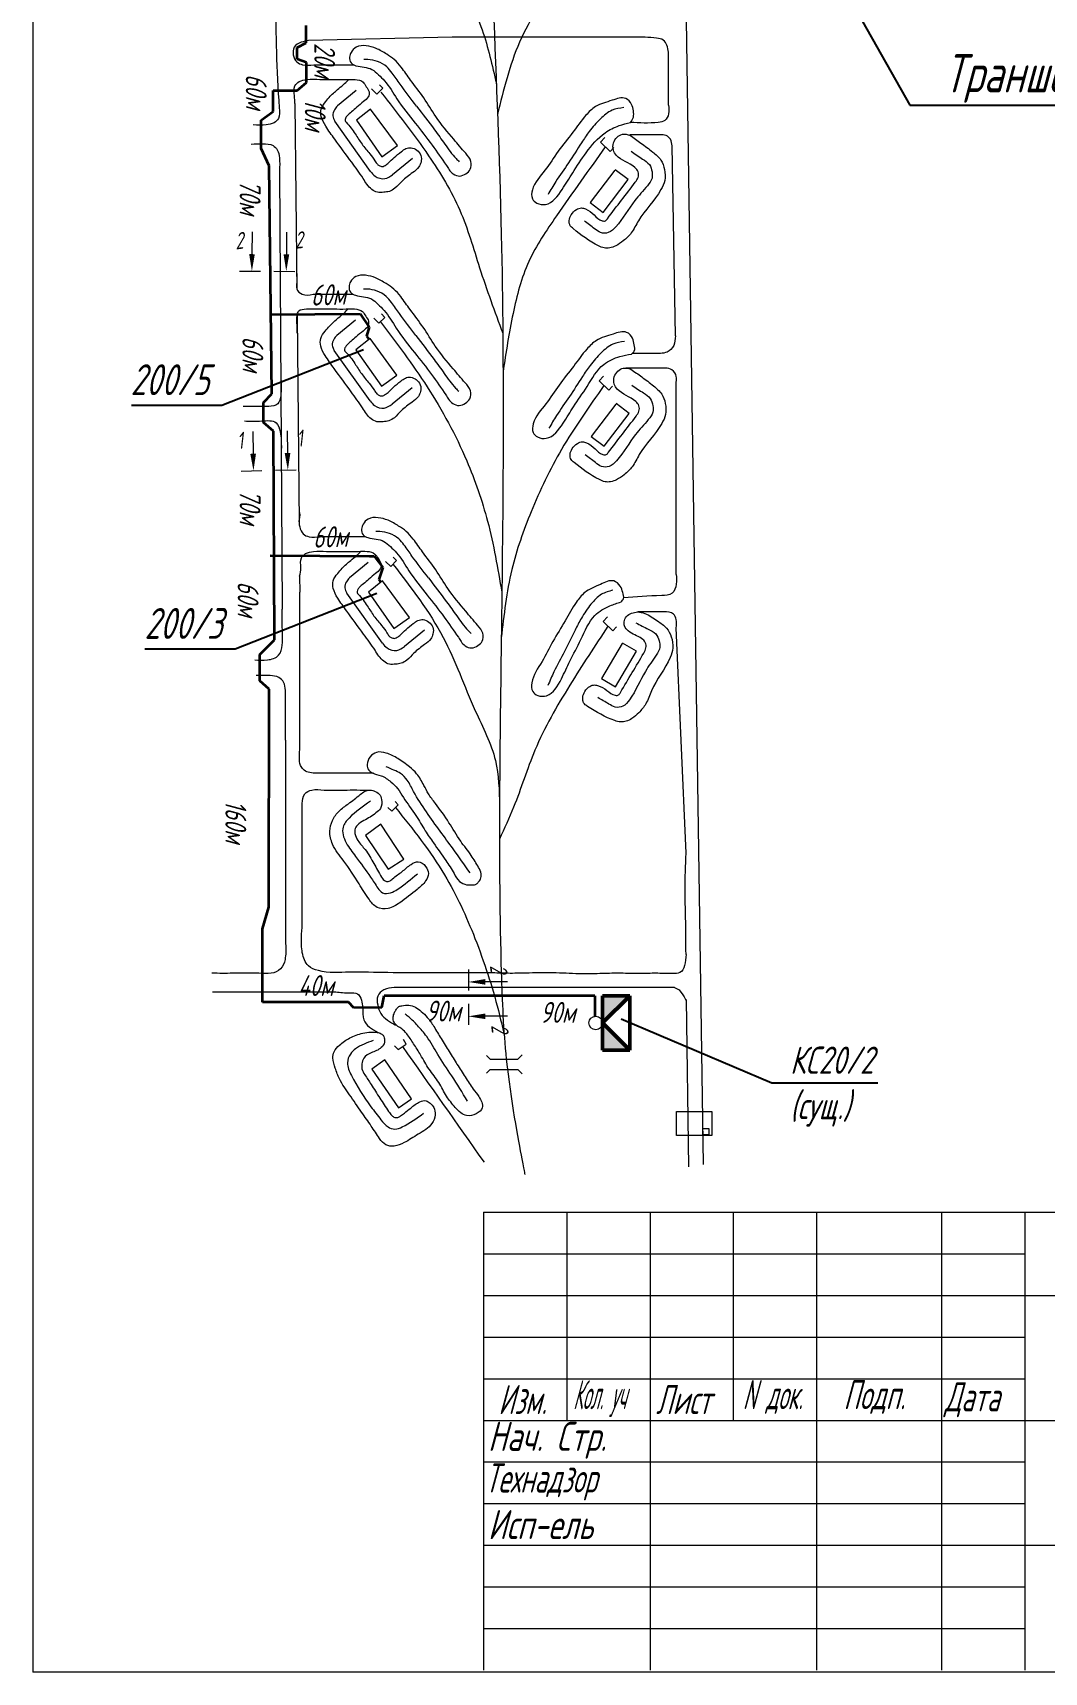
# Model space of a CAD drawing. Header units: millimetres. Extents: x 10081 to 14674, y 790 to 10644.
# Drawn here: x 13108 to 13600, y 6451 to 7248 of the extents above; entities that cross this region are included whole.
import ezdxf
from ezdxf import colors
from ezdxf.entities.mleader import LeaderData, LeaderLine
from ezdxf.math import Vec2, Vec3

# ---------------------------------------------------------------- set-up
doc = ezdxf.new("R2010")
doc.units = ezdxf.units.MM
for name, color, linetype, lineweight in [('Линия выноска', 137, 'Continuous', 20), ('Линия связи (Вновь)', 3, 'Continuous', 60), ('Рамка толстая', 7, 'Continuous', 60), ('Строительный', 251, 'Continuous', 13), ('ТаБлица', 253, 'Continuous', 25), ('текст', 7, 'Continuous', 25), ('Щиты пульты (Вновь)', 5, 'Continuous', 50), ('Элемент эл. схем', 7, 'Continuous', 35)]:
    doc.layers.add(name, color=color, linetype=linetype, lineweight=lineweight)
doc.layers.add('Текст.', color=51, linetype='Continuous')
doc.styles.add('Simplex', font='simplex.shx', dxfattribs={"width": 0.7, "oblique": 15})

# ---------------------------------------------------------------- blocks, each defined once
blk = doc.blocks.new('_None')
blk = doc.blocks.new('A$C4BB167BF')
at = {"layer": 'Щиты пульты (Вновь)', "true_color": 0xc7c8ca}
h = blk.add_hatch(color=9, dxfattribs=at)
h.paths.add_polyline_path([(0, 3), (0, 0), (3, 3)])
h.paths.add_polyline_path([(6, 3), (3, 3), (6, 0)])
at = {"layer": 'Щиты пульты (Вновь)', "color": 252, "true_color": 0x939598}
for p, q in [((0, 3), (0, 0)), ((6, 3), (0, 3)), ((0, 0), (3, 3)), ((3, 3), (6, 0)), ((6, 0), (6, 3)), ((0, 0), (6, 0))]:
    blk.add_line(p, q, dxfattribs=at)

msp = doc.modelspace()

# ---------------------------------------------------------------- linework, layer by layer
at = {"color": 18, "lineweight": 20, "true_color": 0x000000}
for p, q in [((13419.59857, 6784.13253), (13421.98844, 6782.95958)), ((13421.98844, 6782.95958), (13423.80353, 6780.54193)), ((13423.80353, 6780.54193), (13424.44941, 6779.58883)), ((13424.44941, 6779.58883), (13425.24602, 6778.04576)), ((13326.77863, 6675.02352), (14076.02863, 6675.02352)), ((13326.77863, 6675.02352), (13326.77863, 6452.27352)), ((13367.27863, 6675.02352), (13367.27863, 6573.77352)), ((13407.77863, 6675.02352), (13407.77863, 6452.27352)), ((13448.27863, 6675.02352), (13448.27863, 6573.77352)), ((13488.77863, 6675.02352), (13488.77863, 6452.27352)), ((13549.52863, 6675.02352), (13549.52863, 6452.27352)), ((13590.02863, 6675.02352), (13590.02863, 6452.27352)), ((13326.77863, 6654.77352), (13590.02863, 6654.77352)), ((13326.77863, 6634.52352), (13590.02863, 6634.52352)), ((13590.02863, 6634.52352), (14076.02863, 6634.52352)), ((13326.77863, 6614.27352), (13590.02863, 6614.27352)), ((13326.77863, 6594.02352), (13590.02863, 6594.02352)), ((13326.77863, 6573.77352), (14076.02863, 6573.77352)), ((13326.77863, 6553.52352), (13590.02863, 6553.52352)), ((13326.77863, 6533.27352), (13590.02863, 6533.27352)), ((13326.77863, 6513.02352), (13590.02863, 6513.02352)), ((13590.02863, 6513.02352), (14076.02863, 6513.02352)), ((13326.77863, 6492.77352), (13590.02863, 6492.77352)), ((13326.77863, 6472.52352), (13590.02863, 6472.52352))]:
    msp.add_line(p, q, dxfattribs=at)
for points in [[(13420.72459, 6723.85617), (13437.76996, 6723.85617), (13437.76996, 6712.18556), (13420.66741, 6712.18556)], [(13433.37959, 6715.61194), (13436.44569, 6715.61194), (13436.44569, 6712.52883), (13433.37959, 6712.52883)]]:
    msp.add_lwpolyline(points, close=True, dxfattribs=at)
at = {"layer": 'Линия связи (Вновь)', "color": 18, "lineweight": 35, "true_color": 0x000000}
for p, q in [((13240.54986, 7243.36553), (13240.54986, 7251.72758)), ((13236.1092, 7241.00453), (13240.54986, 7243.36553)), ((13236.1092, 7235.36559), (13236.1092, 7241.00453)), ((13240.6873, 7233.69951), (13236.1092, 7235.36559)), ((13240.6873, 7224.08305), (13240.6873, 7233.69951)), ((13224.53935, 7220.10047), (13236.21506, 7220.10047)), ((13224.53935, 7209.87618), (13224.53935, 7220.10047)), ((13236.21506, 7220.10047), (13240.6873, 7224.08305)), ((13218.63386, 7205.68568), (13224.53935, 7209.87618)), ((13218.63386, 7191.9612), (13218.63386, 7205.68568)), ((13222.57623, 7183.62119), (13218.63386, 7191.9612)), ((13223.78218, 7072.7776), (13222.57623, 7183.62119)), ((13219.74505, 7068.56795), (13223.76182, 7072.7851)), ((13219.77296, 7058.73072), (13219.74505, 7068.56795)), ((13224.56343, 7054.59327), (13219.77296, 7058.73072)), ((13225.14129, 6953.2039), (13224.56343, 7054.59327)), ((13217.91212, 6945.98035), (13225.14129, 6953.2039)), ((13218.0073, 6933.29044), (13217.91212, 6945.98035)), ((13222.46396, 6929.17473), (13218.0073, 6933.29044)), ((13222.42159, 6823.28428), (13222.46396, 6929.17473)), ((13219.31697, 6812.61382), (13222.42159, 6823.28428)), ((13219.35201, 6777.03799), (13219.31564, 6812.65425)), ((13261.04637, 6777.0587), (13219.35201, 6777.03799)), ((13263.74054, 6774.34188), (13261.04637, 6777.0587)), ((13277.33863, 6774.51714), (13263.74054, 6774.34188)), ((13277.33863, 6774.51714), (13278.5281, 6780.03066)), ((13380.90106, 6780.03066), (13278.5281, 6780.03066)), ((13380.90106, 6780.03066), (13380.90106, 6770.20005))]:
    msp.add_line(p, q, dxfattribs=at)
at = {"layer": 'Рамка толстая', "color": 18, "lineweight": 20, "true_color": 0x000000}
for p in [(13107.54952, 7784.47018), (14076.17452, 6451.34518)]:
    msp.add_line(p, (13107.54952, 6451.34518), dxfattribs=at)
at = {"layer": 'Строительный', "color": 18, "lineweight": 20, "true_color": 0x000000}
for p, q in [((13419.09735, 7678.45744), (13433.63846, 6698.16228)), ((13311.51696, 7246.03251), (13241.70875, 7244.44447)), ((13397.63106, 7246.03251), (13311.51696, 7246.03251)), ((13416.76808, 7212.95479), (13416.76808, 7238.75329)), ((13264.84775, 7220.12087), (13255.74793, 7212.66606)), ((13272.36492, 7220.94572), (13274.8705, 7218.44014)), ((13274.8705, 7218.44014), (13277.76299, 7221.33263)), ((13277.76299, 7221.33263), (13276.12619, 7222.96943)), ((13235.06114, 7213.80445), (13235.95792, 7123.72481)), ((13271.83758, 7180.85891), (13254.47384, 7205.25515)), ((13383.66664, 7195.01561), (13385.86488, 7197.26852)), ((13401.92369, 7198.61868), (13398.02418, 7198.61868)), ((13388.32298, 7190.47227), (13383.66664, 7195.01561)), ((13390.21622, 7192.41259), (13388.32298, 7190.47227)), ((13420.09602, 7100.88469), (13418.52097, 7193.28961)), ((13227.52835, 7181.17882), (13228.86782, 6968.03197)), ((13292.27613, 7187.17658), (13282.55558, 7179.23793)), ((13236.08597, 7110.86282), (13237.09467, 7009.54191)), ((13264.5899, 7108.58439), (13255.49008, 7101.12958)), ((13273.4342, 7109.50744), (13275.93979, 7107.00186)), ((13275.93979, 7107.00186), (13278.83228, 7109.89434)), ((13278.83228, 7109.89434), (13277.19548, 7111.53115)), ((13271.57973, 7069.32243), (13254.21599, 7093.71866)), ((13412.93915, 7092.33917), (13399.0358, 7092.33917)), ((13415.23753, 7085.25939), (13395.99385, 7085.25939)), ((13383.00024, 7078.98371), (13385.19848, 7081.23662)), ((13387.65659, 7074.44037), (13383.00024, 7078.98371)), ((13389.54982, 7076.38069), (13387.65659, 7074.44037)), ((13420.53765, 6984.87758), (13420.53765, 7078.46605)), ((13292.01829, 7075.6401), (13282.29774, 7067.70144)), ((13270.67056, 6990.75301), (13261.57074, 6983.29821)), ((13279.14217, 6991.29977), (13281.64776, 6988.79419)), ((13281.64776, 6988.79419), (13284.54025, 6991.68668)), ((13284.54025, 6991.68668), (13282.90345, 6993.32348)), ((13237.34865, 6984.02986), (13237.42499, 6976.36207)), ((13237.42499, 6901.20477), (13237.42499, 6976.36207)), ((13277.66039, 6951.49106), (13260.29665, 6975.88729)), ((13298.09895, 6957.80873), (13288.3784, 6949.87007)), ((13384.95809, 6962.08737), (13387.15633, 6964.34028)), ((13389.61443, 6957.54403), (13384.95809, 6962.08737)), ((13391.50767, 6959.48435), (13389.61443, 6957.54403)), ((13425.28397, 6849.47439), (13420.53765, 6958.95708)), ((13230.44004, 6904.31208), (13230.44004, 6928.57867)), ((13230.44004, 6904.31208), (13230.44004, 6807.28946)), ((13238.65443, 6814.98509), (13238.65443, 6869.73477)), ((13282.11541, 6869.81234), (13280.23013, 6871.69761)), ((13285.26815, 6872.96509), (13282.11541, 6869.81234)), ((13285.26815, 6872.96509), (13283.74474, 6874.48849)), ((13194.96206, 6782.06092), (13254.93184, 6782.06092)), ((13419.59857, 6784.13253), (13286.9069, 6784.13253)), ((13425.28397, 6778.35731), (13426.48499, 6696.97589)), ((13289.10048, 6756.58613), (13287.89992, 6758.88689)), ((13283.51285, 6755.80526), (13285.3357, 6753.98241)), ((13285.3357, 6753.98241), (13289.10048, 6756.58613)), ((13328.15657, 6751.14591), (13329.95978, 6749.3427)), ((13343.51616, 6749.3427), (13345.65472, 6751.48126)), ((13328.15657, 6742.50373), (13329.95978, 6744.30694)), ((13329.95978, 6749.3427), (13343.51616, 6749.3427)), ((13329.95978, 6744.30694), (13343.51616, 6744.30694)), ((13343.51616, 6744.30694), (13345.65472, 6742.16837))]:
    msp.add_line(p, q, dxfattribs=at)
for points in [[(13271.8804, 7211.13499), (13264.97076, 7205.71736), (13277.39063, 7187.97898), (13284.91252, 7193.39662), (13271.8804, 7211.13499)], [(13390.68815, 7181.39209), (13378.73544, 7165.69383), (13384.99089, 7160.93091), (13397.12595, 7176.86866), (13390.8705, 7181.63158)], [(13271.62256, 7099.59851), (13264.71292, 7094.18087), (13277.13279, 7076.4425), (13284.65467, 7081.86013), (13271.62256, 7099.59851)], [(13391.10902, 7067.71858), (13379.15632, 7052.02032), (13385.41177, 7047.2574), (13397.54682, 7063.19515), (13391.29137, 7067.95807)], [(13277.70322, 6981.76714), (13270.79358, 6976.3495), (13283.21345, 6958.61113), (13290.73534, 6964.02876), (13277.70322, 6981.76714)], [(13394.19351, 6951.32167), (13384.18208, 6934.31949), (13390.95712, 6930.33013), (13401.12128, 6947.59169), (13394.34624, 6951.58105)], [(13276.78948, 6863.52736), (13269.42124, 6858.10327), (13280.43482, 6841.67601), (13288.03574, 6846.5577), (13276.78948, 6863.52736)], [(13278.86201, 6748.93006), (13272.39424, 6744.4428), (13285.41771, 6725.67127), (13291.70548, 6730.03365), (13278.86201, 6748.93006)]]:
    msp.add_lwpolyline(points, dxfattribs=at)
msp.add_open_spline([(13362.0107, 7727.63134), (13352.62365, 7713.45164), (13362.0107, 7727.63134), (13325.71131, 7661.84713), (13329.49331, 7528.96977), (13325.70569, 7356.79), (13337.66737, 7158.7394), (13335.75321, 6964.9063), (13333.62046, 6830.97143), (13337.20699, 6744.00954), (13346.84081, 6693.33249), (13346.84081, 6693.33249), (13346.84081, 6693.33249), (13346.84081, 6693.33249), (13346.84081, 6693.33249), (13346.84081, 6693.33249), (13346.84081, 6693.33249), (13346.84081, 6693.33249), (13346.84081, 6693.33249)], degree=3, knots=[0, 0, 0, 0, 25.836333109, 49.871244762, 76.873917157, 116.334767859, 166.936096042, 211.721259242, 248.246118291, 257.850777941, 271.152471293, 282.284588503, 290.662390358, 305.749777897, 312.760031631, 324.633986925, 330.142951601, 332.123990533, 332.123990533, 332.123990533, 332.123990533], dxfattribs=at)
for points in [[(13275.96864, 7335.94838), (13297.42703, 7308.8279), (13314.49032, 7276.54161), (13326.13579, 7249.59264), (13333.04011, 7223.50533)], [(13384.64052, 7306.39667), (13363.53677, 7275.9423), (13344.30892, 7243.61383), (13333.60627, 7208.52917)], [(13225.7596, 7264.66725), (13227.46948, 7211.74019), (13227.00128, 7206.57941), (13224.93286, 7204.51099), (13221.11784, 7203.45074), (13214.81283, 7203.45074)], [(13241.70875, 7244.44447), (13238.14918, 7243.60366), (13234.68709, 7241.16476), (13234.24324, 7237.43988), (13235.97427, 7234.01513), (13238.81496, 7232.68482), (13244.18563, 7232.68482)], [(13416.76808, 7238.75329), (13416.01544, 7242.17961), (13414.15736, 7244.65121), (13410.99321, 7245.63617), (13405.36969, 7246.03251), (13397.63106, 7246.03251)], [(13308.73675, 7183.7323), (13301.777, 7193.60678), (13293.54688, 7204.27453), (13284.63517, 7216.12452), (13278.66969, 7224.83507), (13275.67193, 7227.83283), (13272.50604, 7230.38803), (13268.73242, 7231.46809), (13264.74809, 7232.1947), (13262.37228, 7233.62472), (13261.64498, 7236.3732), (13262.37228, 7238.71099), (13264.87364, 7241.21235), (13269.70942, 7241.87825), (13274.51591, 7240.61458), (13279.689, 7237.82806), (13283.35711, 7235.20595), (13286.75682, 7231.49462), (13291.32093, 7225.24002), (13297.69585, 7216.59653), (13303.58244, 7207.45757), (13312.29614, 7196.43124), (13318.10595, 7189.62627), (13320.65896, 7185.6818), (13320.34353, 7181.86118), (13318.21711, 7179.73475), (13315.20704, 7178.58009), (13312.04718, 7179.61154), (13310.03807, 7181.66724), (13308.73675, 7183.7323)], [(13244.18563, 7232.68482), (13250.30962, 7232.68482), (13256.87786, 7232.68482), (13261.33488, 7232.68482), (13263.5453, 7232.68482)], [(13294.17027, 7212.57988), (13286.17193, 7223.23744), (13282.28279, 7228.66116), (13279.72249, 7231.6194), (13275.26105, 7234.2276), (13270.50912, 7235.15766), (13268.59168, 7235.15766)], [(13235.06114, 7213.80445), (13234.79688, 7217.54299), (13235.06114, 7222.38654), (13237.12955, 7224.45495), (13240.94458, 7225.5152), (13247.24959, 7225.5152)], [(13247.24959, 7225.5152), (13254.10472, 7225.5152), (13260.20825, 7225.5152), (13264.3456, 7225.5152), (13268.17624, 7224.2279), (13269.76555, 7221.98869), (13271.11419, 7219.49649), (13270.70668, 7217.01301), (13268.4869, 7214.79323), (13265.16434, 7211.98362), (13262.53771, 7209.72221), (13260.55846, 7207.93239), (13259.6456, 7206.59313), (13259.43448, 7205.47152), (13259.98207, 7204.71403), (13264.42475, 7199.0281), (13267.69571, 7194.07243), (13271.41238, 7189.41876), (13273.99484, 7185.93543), (13275.14703, 7184.29263), (13276.43201, 7183.48594), (13278.05562, 7183.28643), (13278.9499, 7183.73749), (13280.58807, 7184.95551), (13283.28504, 7187.5464), (13286.82547, 7190.43875), (13289.02592, 7191.92653), (13291.55978, 7192.32624), (13294.36036, 7191.17154), (13296.26175, 7188.64008), (13296.39124, 7185.3379), (13295.36279, 7183.02598), (13292.33403, 7180.24406), (13287.03086, 7176.00756), (13283.6896, 7172.66629), (13280.97686, 7171.135), (13278.25169, 7170.7007), (13275.16019, 7170.7007), (13272.41772, 7172.07064), (13268.20492, 7177.42688), (13262.65879, 7185.28246), (13254.42703, 7196.50031), (13250.0359, 7202.82571), (13247.8676, 7207.49732), (13247.8676, 7211.15765), (13250.02704, 7214.77877), (13252.22865, 7217.35051)], [(13252.22865, 7217.35051), (13256.3547, 7221.1232), (13259.23759, 7223.52823), (13261.25765, 7225.5483)], [(13255.74793, 7212.66606), (13254.25435, 7210.74188), (13253.47914, 7207.85251), (13254.47384, 7205.25515)], [(13276.89497, 7219.30816), (13300.0665, 7188.44198), (13315.23065, 7161.96908), (13324.88546, 7133.99661), (13336.16483, 7102.18018)], [(13294.17027, 7212.57988), (13302.97636, 7201.00792), (13307.95542, 7194.13858), (13313.48771, 7187.03237), (13314.98866, 7185.53142)], [(13398.27084, 7204.64736), (13392.71599, 7203.07287), (13385.97792, 7199.63368), (13376.71093, 7189.91025), (13370.14976, 7180.09766), (13365.05606, 7172.07191), (13356.88031, 7164.78586), (13352.6885, 7165.42566), (13350.53152, 7167.58264), (13350.53152, 7171.82876), (13356.6808, 7181.47141), (13363.11395, 7190.59556), (13370.21987, 7199.85664), (13376.59253, 7208.12185), (13381.28876, 7212.33014), (13389.38129, 7215.41286), (13395.96011, 7216.28533), (13398.81152, 7213.43392), (13399.68617, 7210.23622), (13399.68617, 7207.21166), (13398.27084, 7204.64736)], [(13394.98775, 7211.85763), (13389.33998, 7210.52555), (13383.62208, 7206.35103), (13378.20786, 7200.18907), (13374.46922, 7194.79044), (13368.16704, 7185.06896), (13361.8804, 7175.85664), (13358.16063, 7169.62939)], [(13416.76808, 7212.95479), (13416.76808, 7208.84144), (13414.97829, 7205.59441), (13411.7959, 7204.64736), (13398.27084, 7204.64736)], [(13398.02418, 7198.40698), (13394.3546, 7198.8802), (13391.71874, 7197.42996), (13389.97434, 7194.64265), (13389.97434, 7191.11492), (13391.36688, 7188.72998), (13400.41836, 7182.66824), (13401.9518, 7180.62457), (13401.9518, 7177.90761), (13400.59204, 7175.57382), (13387.06767, 7157.83682), (13386.06366, 7156.83281), (13384.43343, 7156.83281), (13380.61759, 7159.66488), (13376.42637, 7162.58686), (13374.42739, 7163.04773), (13371.99789, 7162.27962), (13369.46906, 7159.7508), (13368.45304, 7156.8946), (13368.97583, 7154.43667), (13370.38981, 7153.02269), (13382.69834, 7144.67758), (13385.46092, 7143.6536), (13388.15587, 7143.6536), (13391.10954, 7144.66594), (13394.77468, 7147.07835), (13398.63666, 7150.94033), (13402.12189, 7156.83216), (13413.09093, 7171.98839), (13414.89425, 7176.38208), (13414.7952, 7181.77031), (13413.03797, 7186.3027), (13409.07775, 7190.26292), (13403.37469, 7194.60978), (13398.02418, 7198.40698)], [(13418.52097, 7193.28961), (13417.68326, 7196.45744), (13415.59483, 7198.288), (13412.55666, 7198.61868), (13401.92369, 7198.61868)], [(13213.83233, 7194.14919), (13219.55614, 7194.29728), (13224.39969, 7193.36728), (13226.4681, 7191.29886), (13227.52835, 7187.48384), (13227.52835, 7181.17882)], [(13385.99481, 7192.74394), (13362.2735, 7159.22197), (13348.84828, 7137.02803), (13341.14279, 7111.76886), (13336.28591, 7083.43467)], [(13398.52681, 7190.617), (13404.17887, 7186.8195), (13407.45111, 7184.11171), (13408.74018, 7180.61142), (13408.74018, 7177.55757), (13406.52742, 7173.89216), (13400.34452, 7166.64449), (13391.10204, 7153.88598), (13387.49202, 7151.10829), (13383.76027, 7151.10829), (13380.81282, 7152.98199), (13375.82162, 7156.71021)], [(13271.83758, 7180.85891), (13274.04713, 7178.57487), (13278.73022, 7177.34423), (13282.55558, 7179.23793)], [(13235.86705, 7132.8524), (13235.87639, 7131.91474), (13235.89586, 7129.95871), (13235.92621, 7126.9101), (13235.95792, 7123.72481), (13238.55711, 7121.14833), (13243.92778, 7121.14833)], [(13308.4789, 7072.19581), (13301.51916, 7082.07029), (13293.28903, 7092.73804), (13284.37732, 7104.58804), (13278.41184, 7113.29858), (13275.41408, 7116.29634), (13272.24819, 7118.85155), (13268.47457, 7119.9316), (13264.49024, 7120.65821), (13262.11443, 7122.08824), (13261.38713, 7124.83672), (13262.11443, 7127.17451), (13264.61579, 7129.67587), (13269.45157, 7130.34176), (13274.25806, 7129.07809), (13279.43115, 7126.29158), (13283.09926, 7123.66946), (13286.49897, 7119.95813), (13291.06308, 7113.70354), (13297.438, 7105.06004), (13303.32459, 7095.92109), (13312.03829, 7084.89475), (13317.84811, 7078.08979), (13320.40111, 7074.14532), (13320.08568, 7070.32469), (13317.95926, 7068.19827), (13314.9492, 7067.0436), (13311.78934, 7068.07506), (13309.78022, 7070.13076), (13308.4789, 7072.19581)], [(13243.92778, 7121.14833), (13250.05178, 7121.14833), (13256.62001, 7121.14833), (13261.07703, 7121.14833), (13263.28745, 7121.14833)], [(13293.91242, 7101.04339), (13285.91408, 7111.70095), (13282.02494, 7117.12468), (13279.46464, 7120.08291), (13275.0032, 7122.69111), (13270.25128, 7123.62117), (13268.33384, 7123.62117)], [(13236.1714, 7102.28158), (13236.13416, 7106.02239), (13236.08597, 7110.86282), (13236.8717, 7112.91847), (13240.68673, 7113.97872), (13246.99174, 7113.97872)], [(13246.99174, 7113.97872), (13253.84687, 7113.97872), (13259.9504, 7113.97872), (13264.08776, 7113.97872), (13267.91839, 7112.69141), (13269.5077, 7110.4522), (13270.85634, 7107.96), (13270.44883, 7105.47652), (13268.22905, 7103.25675), (13264.90649, 7100.44713), (13262.27986, 7098.18572), (13260.30061, 7096.39591), (13259.38776, 7095.05664), (13259.17663, 7093.93503), (13259.72422, 7093.17754), (13264.1669, 7087.49162), (13267.43786, 7082.53594), (13271.15453, 7077.88228), (13273.73699, 7074.39894), (13274.88918, 7072.75615), (13276.17416, 7071.94945), (13277.79777, 7071.74995), (13278.69205, 7072.201), (13280.33022, 7073.41903), (13283.02719, 7076.00991), (13286.56762, 7078.90226), (13288.76808, 7080.39005), (13291.30193, 7080.78975), (13294.10251, 7079.63505), (13296.0039, 7077.10359), (13296.13339, 7073.80141), (13295.10494, 7071.4895), (13292.07618, 7068.70758), (13286.77301, 7064.47107), (13283.43175, 7061.12981), (13280.71901, 7059.59852), (13277.99384, 7059.16422), (13274.90234, 7059.16422), (13272.15988, 7060.53415), (13267.94708, 7065.89039), (13262.40094, 7073.74597), (13254.16918, 7084.96382), (13249.77806, 7091.28923), (13247.60975, 7095.96084), (13247.60975, 7099.62117), (13249.7692, 7103.24229), (13251.9708, 7105.81403)], [(13251.9708, 7105.81403), (13256.09685, 7109.58671), (13258.97974, 7111.99175), (13260.99981, 7114.01182)], [(13255.49008, 7101.12958), (13253.99651, 7099.2054), (13253.2213, 7096.31602), (13254.21599, 7093.71866)], [(13276.63712, 7107.77167), (13299.36646, 7076.12695), (13318.61082, 7040.1863), (13328.74542, 7010.78391), (13335.71157, 6976.26569)], [(13293.91242, 7101.04339), (13302.71851, 7089.47144), (13307.69757, 7082.6021), (13313.22986, 7075.49588), (13314.73081, 7073.99493)], [(13398.69172, 7092.06402), (13393.13686, 7090.8275), (13385.31857, 7087.04039), (13377.13181, 7076.23674), (13370.57064, 7066.42415), (13365.47693, 7058.3984), (13357.30119, 7051.11234), (13353.10938, 7051.75215), (13350.9524, 7053.90913), (13350.9524, 7058.15525), (13357.10168, 7067.7979), (13363.53483, 7076.92205), (13370.64074, 7086.18312), (13377.01341, 7094.44834), (13381.70964, 7098.65663), (13389.80217, 7101.73935), (13396.38098, 7102.61182), (13399.2324, 7099.76041), (13400.10704, 7096.56271), (13400.10704, 7093.53815), (13398.69172, 7092.06402)], [(13420.09602, 7100.88469), (13419.3041, 7096.26636), (13416.04712, 7093.00938), (13412.93915, 7092.33917)], [(13395.40863, 7098.18411), (13389.76086, 7096.85204), (13384.04295, 7092.67752), (13378.62874, 7086.51555), (13374.89009, 7081.11693), (13368.58792, 7071.39545), (13362.30128, 7062.18313), (13358.58151, 7055.95588)], [(13398.44505, 7084.73347), (13394.77548, 7085.20669), (13392.13961, 7083.75645), (13390.39522, 7080.96913), (13390.39522, 7077.44141), (13391.78776, 7075.05646), (13400.83924, 7068.99472), (13402.37268, 7066.95106), (13402.37268, 7064.2341), (13401.01291, 7061.90031), (13387.48854, 7044.16331), (13386.48453, 7043.1593), (13384.8543, 7043.1593), (13381.03846, 7045.99137), (13376.84724, 7048.91335), (13374.84827, 7049.37422), (13372.41876, 7048.60611), (13369.88994, 7046.07729), (13368.87391, 7043.22109), (13369.3967, 7040.76316), (13370.81068, 7039.34918), (13383.11921, 7031.00407), (13385.88179, 7029.98009), (13388.57675, 7029.98009), (13391.53042, 7030.99243), (13395.19555, 7033.40484), (13399.05754, 7037.26682), (13402.54277, 7043.15865), (13413.5118, 7058.31488), (13415.31513, 7062.70856), (13415.21607, 7068.0968), (13413.45884, 7072.62919), (13409.49862, 7076.58941), (13403.79556, 7080.93627), (13398.44505, 7084.73347)], [(13420.53765, 7078.46605), (13420.53765, 7081.10086), (13418.38109, 7084.40979), (13415.23753, 7085.25939)], [(13228.33338, 7079.19142), (13228.1368, 7071.99125), (13226.69527, 7067.8675), (13222.30518, 7066.62383), (13216.85636, 7066.5063), (13209.88041, 7066.5063)], [(13385.32841, 7076.71204), (13364.75209, 7045.6964), (13349.95157, 7015.40205), (13340.56587, 6987.27159), (13335.43138, 6954.09788)], [(13398.94769, 7076.94348), (13404.59975, 7073.14599), (13407.87199, 7070.4382), (13409.16106, 7066.93791), (13409.16106, 7063.88405), (13406.9483, 7060.21865), (13400.76539, 7052.97098), (13391.52291, 7040.21247), (13387.9129, 7037.43478), (13384.18115, 7037.43478), (13381.2337, 7039.30848), (13376.2425, 7043.0367)], [(13271.57973, 7069.32243), (13273.78928, 7067.03839), (13278.47237, 7065.80775), (13282.29774, 7067.70144)], [(13210.54167, 7059.5379), (13218.9309, 7059.5379), (13225.92941, 7058.6415), (13227.86453, 7054.28028), (13228.45581, 7046.2558)], [(13237.22542, 7015.04991), (13237.4089, 7014.20909), (13237.10311, 7011.77019), (13237.38312, 7008.04531), (13239.11416, 7004.62056), (13241.95485, 7003.29025), (13247.32551, 7003.29025)], [(13314.55956, 6954.36444), (13307.59982, 6964.23892), (13299.3697, 6974.90667), (13290.45799, 6986.75667), (13284.4925, 6995.46721), (13281.49474, 6998.46497), (13278.32886, 7001.02018), (13274.55523, 7002.10023), (13270.57091, 7002.82684), (13268.1951, 7004.25687), (13267.4678, 7007.00535), (13268.1951, 7009.34314), (13270.69645, 7011.8445), (13275.53224, 7012.51039), (13280.33872, 7011.24672), (13285.51181, 7008.4602), (13289.17992, 7005.83809), (13292.57964, 7002.12676), (13297.14375, 6995.87217), (13303.51866, 6987.22867), (13309.40525, 6978.08972), (13318.11896, 6967.06338), (13323.92877, 6960.25842), (13326.48178, 6956.31395), (13326.16635, 6952.49332), (13324.03992, 6950.36689), (13321.02986, 6949.21223), (13317.87, 6950.24369), (13315.86088, 6952.29939), (13314.55956, 6954.36444)], [(13299.99308, 6983.21202), (13291.99474, 6993.86958), (13288.10561, 6999.29331), (13285.54531, 7002.25154), (13281.08386, 7004.85974), (13276.33194, 7005.7898), (13274.4145, 7005.7898)], [(13247.32551, 7003.29025), (13256.13244, 7003.31696), (13262.70068, 7003.31696), (13267.15769, 7003.31696), (13269.36812, 7003.31696)], [(13237.34865, 6984.02986), (13237.93677, 6988.14842), (13238.20102, 6992.99197), (13240.26944, 6995.06039), (13244.08446, 6996.12064), (13250.38948, 6996.12064)], [(13250.38948, 6996.12064), (13259.92754, 6996.14735), (13266.03106, 6996.14735), (13270.16842, 6996.14735), (13273.99906, 6994.86004), (13275.58836, 6992.62083), (13276.937, 6990.12863), (13276.52949, 6987.64515), (13274.30972, 6985.42537), (13270.98716, 6982.61576), (13268.36053, 6980.35435), (13266.38127, 6978.56453), (13265.46842, 6977.22527), (13265.25729, 6976.10366), (13265.80488, 6975.34617), (13270.24757, 6969.66024), (13273.51853, 6964.70457), (13277.2352, 6960.05091), (13279.81765, 6956.56757), (13280.96984, 6954.92478), (13282.25483, 6954.11808), (13283.87843, 6953.91858), (13284.77272, 6954.36963), (13286.41088, 6955.58766), (13289.10785, 6958.17854), (13292.64828, 6961.07089), (13294.84874, 6962.55868), (13297.38259, 6962.95838), (13300.18318, 6961.80368), (13302.08457, 6959.27222), (13302.21405, 6955.97004), (13301.18561, 6953.65813), (13298.15685, 6950.87621), (13292.85368, 6946.6397), (13289.51241, 6943.29843), (13286.79967, 6941.76714), (13284.07451, 6941.33285), (13280.98301, 6941.33285), (13278.24054, 6942.70278), (13274.02774, 6948.05902), (13268.4816, 6955.9146), (13260.24985, 6967.13245), (13255.85872, 6973.45786), (13253.69041, 6978.12946), (13253.69041, 6981.7898), (13255.84986, 6985.41091), (13258.05146, 6987.98265)], [(13258.05146, 6987.98265), (13262.17751, 6991.75534), (13265.0604, 6994.16038), (13267.08047, 6996.18044)], [(13282.71778, 6989.9403), (13307.15523, 6954.31936), (13322.77919, 6918.69842), (13332.59841, 6894.4468), (13334.56107, 6872.61248)], [(13261.57074, 6983.29821), (13260.07717, 6981.37402), (13259.30196, 6978.48465), (13260.29665, 6975.88729)], [(13299.99308, 6983.21202), (13308.79917, 6971.64007), (13313.77823, 6964.77072), (13319.31053, 6957.66451), (13320.81147, 6956.16356)], [(13393.66401, 6971.5673), (13388.29447, 6969.68225), (13380.97916, 6964.99673), (13374.12813, 6953.30034), (13368.77401, 6942.7804), (13364.66564, 6934.20836), (13357.40936, 6926.00617), (13353.1713, 6926.14554), (13350.77427, 6928.03216), (13350.27189, 6932.24846), (13355.23711, 6942.55093), (13360.54556, 6952.37213), (13366.50585, 6962.40888), (13371.85587, 6971.37002), (13376.02121, 6976.10438), (13383.69217, 6980.12291), (13390.12155, 6981.76763), (13393.2903, 6979.2736), (13394.53713, 6976.20185), (13394.89498, 6973.19853), (13393.66401, 6971.5673)], [(13420.53765, 6984.87758), (13420.53765, 6980.24836), (13418.47697, 6975.81594), (13413.4488, 6974.70784), (13394.99054, 6973.60406)], [(13389.67988, 6977.25597), (13384.22939, 6975.26504), (13379.04555, 6970.44333), (13374.39841, 6963.68407), (13371.32476, 6957.88103), (13366.21704, 6947.4822), (13361.06451, 6937.59078), (13358.10763, 6930.96717)], [(13215.53694, 6943.39438), (13221.6856, 6943.39438), (13227.11624, 6945.70292), (13228.86782, 6950.62458), (13228.86782, 6960.48541), (13228.86782, 6968.03197)], [(13401.72592, 6966.82399), (13398.8387, 6966.04715), (13396.27502, 6964.41315), (13395.19696, 6961.8885), (13395.38817, 6959.90178), (13397.16041, 6957.4567), (13403.70439, 6953.74007), (13405.46886, 6951.89219), (13405.79031, 6949.19431), (13404.71622, 6946.71603), (13393.38538, 6927.50349), (13392.50721, 6926.38774), (13390.88843, 6926.19486), (13386.76432, 6928.55557), (13382.25682, 6930.96115), (13380.21737, 6931.18227), (13377.8958, 6930.13212), (13375.68393, 6927.32186), (13375.01297, 6924.36551), (13375.8229, 6921.9867), (13377.39424, 6920.74994), (13390.60366, 6913.91972), (13393.46799, 6913.22979), (13396.14402, 6913.54864), (13398.95717, 6914.90333), (13402.31114, 6917.73243), (13405.68907, 6922.02422), (13408.45274, 6928.28702), (13417.55153, 6944.63459), (13418.82235, 6949.21077), (13418.08648, 6954.54944), (13415.80535, 6958.84208), (13411.4044, 6962.30594), (13405.2271, 6965.94752), (13401.72592, 6966.82399)], [(13420.53765, 6958.95708), (13420.53765, 6963.0129), (13419.24573, 6965.65415), (13414.4766, 6966.79352), (13401.8798, 6966.79352)], [(13387.28626, 6959.8157), (13368.77376, 6931.12115), (13351.77774, 6899.46599), (13341.41343, 6871.78681), (13334.53104, 6856.25845)], [(13400.88567, 6961.4092), (13406.94734, 6958.3071), (13410.51696, 6956.00548), (13412.21111, 6952.68229), (13412.57243, 6949.64989), (13410.80888, 6945.74843), (13405.5269, 6937.82014), (13397.85886, 6924.05772), (13394.60283, 6920.87243), (13390.8973, 6920.43091), (13387.74887, 6921.94272), (13382.35162, 6925.05422)], [(13277.66039, 6951.49106), (13279.86995, 6949.20702), (13284.55304, 6947.97638), (13288.3784, 6949.87007)], [(13230.44004, 6928.57867), (13229.56204, 6932.50531), (13227.21463, 6934.85273), (13222.97417, 6935.79612), (13216.25218, 6935.79612)], [(13273.22472, 6888.35287), (13263.83248, 6888.35287), (13250.63754, 6888.35287), (13244.84193, 6888.35287), (13241.51542, 6888.81882), (13239.06903, 6890.23179), (13237.80763, 6892.06484), (13237.27209, 6895.96006), (13237.42499, 6901.20477)], [(13322.47643, 6834.13827), (13318.5483, 6834.13827), (13315.17821, 6835.75961), (13312.46892, 6839.52262), (13308.43801, 6845.92636), (13302.4771, 6854.39789), (13298.44619, 6860.3395), (13293.94544, 6867.68739), (13287.78703, 6876.56111), (13284.94559, 6880.91828), (13281.76419, 6884.09968), (13276.98768, 6887.0748), (13272.64053, 6888.5246), (13270.95437, 6889.82412), (13270.2145, 6892.54222), (13271.65279, 6896.29084), (13274.73353, 6898.46377), (13279.46926, 6898.08609), (13285.07928, 6895.42931), (13290.81682, 6891.35085), (13294.26423, 6888.02568), (13297.81729, 6882.33269), (13299.96656, 6878.36572), (13303.35444, 6873.67086), (13309.97476, 6864.27815), (13315.68484, 6855.27157), (13320.8579, 6848.25814), (13324.36629, 6842.5304), (13325.61655, 6839.36523), (13325.3545, 6836.8807), (13324.26232, 6835.28116), (13323.13013, 6834.32372), (13322.47643, 6834.13827)], [(13320.25238, 6839.89954), (13311.98912, 6851.59475), (13305.7144, 6860.10144), (13299.03378, 6869.48588), (13292.78188, 6879.37491), (13289.70307, 6884.91068), (13286.46523, 6888.14851), (13283.2245, 6889.78914), (13279.50176, 6891.43141)], [(13238.65443, 6869.73477), (13238.65443, 6873.5738), (13239.85083, 6878.24447), (13243.32173, 6880.1552), (13249.20104, 6880.1552), (13260.41201, 6880.1552), (13266.77592, 6880.1552), (13271.4913, 6880.11558)], [(13266.80631, 6877.94241), (13261.05305, 6873.47941), (13256.53585, 6869.93145), (13253.30921, 6865.33304), (13252.02361, 6860.14491), (13253.35226, 6853.88731), (13258.78514, 6845.63191), (13266.22929, 6834.54191), (13271.10132, 6827.01771), (13274.99876, 6823.12027), (13280.35506, 6822.5816), (13286.07022, 6825.37896), (13294.4876, 6831.79357), (13298.62625, 6835.93223), (13299.97255, 6839.60565), (13298.61109, 6843.02953), (13295.04312, 6845.28087), (13291.56045, 6844.0227), (13287.24731, 6840.53738), (13282.54868, 6837.02375), (13280.89795, 6835.79339), (13279.21359, 6835.79339), (13277.16641, 6837.84495), (13273.45925, 6844.37224), (13269.2064, 6851.15857), (13265.71364, 6855.54064), (13264.22326, 6858.97946), (13264.22326, 6860.80664), (13265.47156, 6863.09785), (13268.6369, 6865.25657), (13274.47243, 6869.00862), (13276.63133, 6871.16752), (13277.21977, 6875.55586), (13276.05086, 6878.13715), (13273.4199, 6879.75298), (13271.22201, 6880.10975), (13269.27118, 6879.5993), (13266.80631, 6877.94241)], [(13271.75187, 6874.73803), (13261.40068, 6866.49858), (13258.49152, 6862.14046), (13258.49152, 6858.40308), (13260.02665, 6854.46121), (13264.58994, 6847.77774), (13271.83496, 6837.81563), (13275.44156, 6832.44916), (13277.7047, 6830.18602), (13281.57819, 6830.18602), (13284.85931, 6831.83301), (13294.63394, 6839.45175)], [(13283.95679, 6871.65372), (13307.85349, 6838.89625), (13322.62409, 6808.01039), (13334.02134, 6772.93824), (13336.84477, 6761.05858)], [(13425.28397, 6800.26063), (13425.07369, 6818.07431), (13424.83161, 6831.51206), (13425.28397, 6849.47439)], [(13425.28397, 6800.26063), (13422.22048, 6791.43328), (13418.92991, 6790.90021), (13410.5527, 6791.07827), (13403.24491, 6790.90021), (13393.44181, 6791.07827), (13384.88631, 6790.93438), (13373.29043, 6790.81661), (13360.58317, 6791.28261), (13347.39252, 6791.1661), (13338.70959, 6791.0496), (13330.05773, 6791.28261), (13317.05068, 6791.28261), (13301.41895, 6791.28261), (13280.18953, 6791.37002), (13261.61048, 6791.5869), (13246.45934, 6792.35653), (13241.60979, 6794.65987), (13238.65443, 6801.09293), (13238.25275, 6808.55793), (13238.65443, 6814.98509)], [(13230.44004, 6807.28946), (13230.60581, 6801.23309), (13230.24011, 6797.79972), (13228.0823, 6793.23757), (13223.49915, 6791.06571), (13217.51734, 6791.06571), (13204.79121, 6791.06571), (13194.68718, 6791.06571)], [(13254.93184, 6782.06092), (13261.79878, 6781.58993), (13265.46556, 6781.13726), (13267.3629, 6777.98593), (13268.00663, 6774.41378), (13268.575, 6768.40467), (13275.55579, 6762.29368)], [(13286.9069, 6784.13253), (13283.39052, 6784.13253), (13278.33937, 6783.02344), (13275.30444, 6779.98851), (13275.30444, 6775.70905), (13276.92051, 6771.51318), (13284.04763, 6765.83754)], [(13282.78206, 6769.04563), (13283.53171, 6766.75891), (13287.09396, 6763.99636), (13289.41177, 6761.67856), (13292.7888, 6756.84996), (13296.18278, 6751.36123), (13300.34275, 6744.45713), (13305.02656, 6737.95552), (13308.8437, 6731.27145), (13313.03571, 6725.8753), (13315.70312, 6723.20789), (13318.55431, 6721.89844), (13323.25869, 6722.80227), (13326.19746, 6725.74105), (13324.48001, 6731.11754), (13321.8139, 6734.81921), (13317.89388, 6740.65821), (13313.88338, 6746.85717), (13310.07397, 6753.00544), (13306.16707, 6759.29109), (13302.59498, 6765.21981), (13299.45107, 6769.62344), (13296.52138, 6772.55313), (13290.45884, 6775.56395), (13287.0562, 6775.2973), (13285.5436, 6774.84885), (13284.41891, 6773.54922), (13283.49829, 6772.04162), (13283.08197, 6770.79396), (13282.78206, 6769.04563)], [(13319.03357, 6728.92447), (13311.29524, 6741.24924), (13304.56003, 6751.57111), (13299.168, 6760.3255), (13294.62979, 6765.73688), (13290.58593, 6769.70115), (13288.70917, 6771.21664)], [(13275.55579, 6762.29368), (13273.4712, 6762.49861), (13271.9668, 6762.49861), (13268.10332, 6761.95214), (13261.74212, 6759.63779), (13256.73508, 6756.15792), (13254.11609, 6752.935), (13253.5434, 6749.8983), (13254.66339, 6744.90613), (13256.74915, 6739.72204), (13261.61371, 6732.05407), (13267.47532, 6723.50973), (13272.20245, 6716.8266), (13276.2268, 6710.74159), (13279.27824, 6707.69015), (13283.3026, 6707.09301), (13288.15296, 6708.74628), (13295.06819, 6712.85491), (13301.69244, 6717.98913), (13303.23109, 6722.31056), (13302.59102, 6725.78762), (13300.83015, 6727.88672), (13298.83231, 6729.14192), (13295.82772, 6728.62754), (13291.36846, 6725.58778), (13288.30211, 6723.14009), (13286.4036, 6721.73359), (13285.11354, 6721.00511), (13283.5991, 6721.00511), (13282.22101, 6721.9258), (13280.64181, 6723.9624), (13276.37364, 6730.37751), (13272.10698, 6737.07046), (13269.05138, 6741.74842), (13267.68087, 6744.56023), (13267.68087, 6746.98018), (13268.59313, 6749.87155), (13272.21469, 6752.43202), (13277.02768, 6754.91482), (13278.60411, 6757.56555), (13278.44264, 6759.67003), (13278.00644, 6760.91076), (13276.55521, 6761.88382), (13275.55579, 6762.29368)], [(13273.11403, 6758.37681), (13264.55219, 6754.33817), (13262.02043, 6751.80641), (13260.64163, 6747.58996), (13262.51028, 6741.45016), (13272.02815, 6726.22782), (13276.91633, 6719.83479), (13280.33895, 6716.41217), (13283.62581, 6715.3385), (13287.23962, 6716.39671), (13297.64487, 6723.05725)], [(13287.38581, 6755.45199), (13327.04354, 6699.21842)]]:
    msp.add_spline(points, degree=3, dxfattribs=at)
at = {"layer": 'Текст.', "color": 18, "lineweight": 35, "true_color": 0x000000}
for p, q in [((13222.70519, 7111.29406), (13266.76059, 7111.54993)), ((13266.76059, 7111.54993), (13271.11488, 7105.1531)), ((13271.11488, 7105.1531), (13269.83422, 7100.80323)), ((13269.83422, 7100.80323), (13270.93807, 7099.33321)), ((13223.02088, 6994.15351), (13271.35804, 6993.84198)), ((13271.35804, 6993.84198), (13273.64492, 6993.84198)), ((13273.64492, 6993.84198), (13277.80295, 6988.33823)), ((13277.80295, 6988.33823), (13275.82789, 6982.52294)), ((13275.82789, 6982.52294), (13276.45159, 6981.48451))]:
    msp.add_line(p, q, dxfattribs=at)
at = {"layer": 'Щиты пульты (Вновь)', "color": 18, "lineweight": 20, "true_color": 0x000000}
msp.add_circle((13381.39823, 6766.93013), 3.3075, dxfattribs=at)
at = {"layer": 'Элемент эл. схем', "color": 18, "lineweight": 20, "true_color": 0x000000}
for p, q in [((13214.20392, 7151.40492), (13214.12404, 7140.6377)), ((13230.98728, 7151.25422), (13230.9074, 7140.487)), ((13208.12528, 7132.40578), (13218.24827, 7132.33069)), ((13224.84809, 7132.28172), (13234.97109, 7132.20663)), ((13214.52328, 7054.34135), (13214.73522, 7043.57592)), ((13231.24331, 7054.67053), (13231.45525, 7043.9051)), ((13208.9005, 7035.20945), (13219.02181, 7035.40872)), ((13225.62054, 7035.53863), (13235.74184, 7035.73789)), ((13319.40663, 6792.86494), (13319.42164, 6782.74168)), ((13338.43302, 6786.89488), (13327.66551, 6786.87891)), ((13319.43143, 6776.14169), (13319.44644, 6766.01843)), ((13338.45781, 6770.17163), (13327.69031, 6770.15566))]:
    msp.add_line(p, q, dxfattribs=at)
for points in [[(13212.80963, 7140.62126), (13215.55955, 7140.60086), (13214.12339, 7132.36129)], [(13229.53244, 7140.4972), (13232.28236, 7140.4768), (13230.8462, 7132.23723)], [(13213.36049, 7043.54886), (13216.10996, 7043.60299), (13214.89761, 7035.32752)], [(13230.08052, 7043.87803), (13232.82999, 7043.93216), (13231.61764, 7035.6567)], [(13327.66347, 6788.25391), (13327.66755, 6785.50391), (13319.41552, 6786.86668)], [(13327.68827, 6771.53066), (13327.69235, 6768.78066), (13319.44032, 6770.14343)]]:
    msp.add_solid(points, dxfattribs=at)

# ---------------------------------------------------------------- block references
at = {"color": 18, "lineweight": 20, "true_color": 0x000000, "xscale": 4.41, "yscale": 4.41, "zscale": 4.41, "rotation": 90}
msp.add_blockref('A$C4BB167BF', (13397.9356, 6753.70033), dxfattribs=at)

# ---------------------------------------------------------------- texts
at = {"color": 18, "lineweight": 20, "true_color": 0x000000, "style": 'Simplex', "oblique": 15}
for s, width, p in [('Изм.', 0.6, (13333.97819, 6576.81102)), ('Кол. уч', 0.4, (13370.33257, 6579.17352)), ('Лист', 0.6, (13410.653, 6576.81102)), ('N', 0.5, (13452.85054, 6579.17352)), ('Подп.', 0.6, (13501.85069, 6579.17352)), ('Дата', 0.6, (13551.0543, 6578.16102)), ('док.', 0.5, (13464.12459, 6579.17352)), ('Нач. Стр.', 0.7, (13328.93863, 6558.92352)), ('Технадзор', 0.6, (13327.58863, 6538.67352)), ('Исп-ель', 0.7, (13328.93863, 6516.06102))]:
    msp.add_text(s, height=14.175, dxfattribs=dict(at, width=width)).set_placement(p)
at = {"layer": 'ТаБлица', "color": 18, "lineweight": 20, "true_color": 0x000000, "char_height": 10.164, "width": 275.88, "attachment_point": 5, "style": 'Simplex'}
for s, insert, rotation in [('20м', (13249.54901, 7234.87671), 270), ('60м', (13216.23887, 7219.68294), 270), ('10м', (13244.94263, 7208.42056), 270), ('70м', (13213.25134, 7168.32873), 270), ('60м', (13251.25084, 7120.86938), 1.56105888), ('60м', (13214.60699, 7092.171), 270), ('70м', (13213.25134, 7017.81207), 270), ('60м', (13252.31364, 7003.21648), 1.56105888), ('60м', (13212.29857, 6973.10344), 270), ('160м', (13206.32291, 6864.8664), 270)]:
    msp.add_mtext(s, dxfattribs=dict(at, insert=insert, rotation=rotation))
for s, insert in [('40м', (13245.24213, 6785.11223)), ('90м', (13307.13028, 6772.70653)), ('90м', (13362.86985, 6772.05878))]:
    msp.add_mtext(s, dxfattribs=dict(at, insert=insert))
at = {"layer": 'текст', "color": 18, "lineweight": 20, "true_color": 0x000000, "char_height": 11.55, "attachment_point": 5, "style": 'Simplex'}
for s, insert, rotation in [('{\\H0.7x;2}', (13207.77323, 7147.12441), 6.99995187), ('{\\H0.7x;2}', (13236.7775, 7147.43424), 6.99995187), ('{\\H0.7x;1}', (13208.1497, 7049.91313), 8.55286586), ('{\\H0.7x;1}', (13237.13492, 7051.00887), 8.55286586), ('{\\H0.7x;2}', (13334.12154, 6793.348), 277.50996044), ('{\\H0.7x;2}', (13334.68953, 6764.34763), 277.50996044)]:
    msp.add_mtext_dynamic_manual_height_columns(s, width=8.7102084, gutter_width=15, heights=[0], dxfattribs=dict(at, insert=insert, rotation=rotation))

# ---------------------------------------------------------------- leaders
at = {"layer": 'Линия выноска', "color": 18, "lineweight": 20, "true_color": 0x000000}
ml = msp.add_multileader_mtext('Standard', dxfattribs=at)
ml.set_content('{\\C256;\\c0;Траншея}', color=2, style='Simplex')
ml.set_leader_properties()
ml.set_arrow_properties(name='NONE')
ml.build(insert=Vec2(0, 0))
ml.multileader.update_dxf_attribs({"text_left_attachment_type": 6, "text_right_attachment_type": 6, "dogleg_length": 8.32248, "arrow_head_size": 21.168})
ctx = ml.context
ctx.base_point, ctx.char_height, ctx.arrow_head_size, ctx.landing_gap_size, ctx.plane_origin = Vec3(13540.288, 7213.10696), 18.522, 21.168, 10.584, Vec3(13697.44418, 7243.32845)
ctx.left_attachment, ctx.right_attachment = 6, 6
notes = []
notes.append((ctx, [(0, (1, 1, 0), (13534.16126, 7213.10696), (1, 0), 6.12673, [(0, [(13459.78232, 7344.39512)], 0, [])])]))
ctx.mtext.insert, ctx.mtext.width, ctx.mtext.flow_direction = Vec3(13550.872, 7237.80296), 347.8178366, 5
ml = msp.add_multileader_mtext('Standard', dxfattribs=at)
ml.set_content('{\\C256;\\c0;200/5}', color=2, style='Simplex')
ml.set_leader_properties()
ml.set_arrow_properties(name='NONE')
ml.build(insert=Vec2(0, 0))
ml.multileader.update_dxf_attribs({"text_left_attachment_type": 6, "text_right_attachment_type": 6, "dogleg_length": 0, "arrow_head_size": 12.32})
ctx = ml.context
ctx.base_point, ctx.char_height, ctx.arrow_head_size, ctx.landing_gap_size, ctx.plane_origin = Vec3(13136.20245, 7067.08368), 15, 12.32, 6.16, Vec3(12936.37888, 6954.50275)
ctx.left_attachment, ctx.right_attachment, ctx.text_align_type = 6, 6, 2
notes.append((ctx, [(1, (1, 1, 0), (13199.54168, 7067.08368), (-1, 0), 0, [(0, [(13268.35349, 7094.05849)], 0, [])])]))
ctx.mtext.insert, ctx.mtext.alignment, ctx.mtext.flow_direction = Vec3(13193.38168, 7087.08368), 3, 5
ml = msp.add_multileader_mtext('Standard', dxfattribs=at)
ml.set_content('{\\C256;\\c0;200/3}', color=2, style='Simplex')
ml.set_leader_properties()
ml.set_arrow_properties(name='NONE')
ml.build(insert=Vec2(0, 0))
ml.multileader.update_dxf_attribs({"text_left_attachment_type": 6, "text_right_attachment_type": 6, "dogleg_length": 0, "arrow_head_size": 12.32})
ctx = ml.context
ctx.base_point, ctx.char_height, ctx.arrow_head_size, ctx.landing_gap_size, ctx.plane_origin = Vec3(13142.23432, 6948.62402), 15, 12.32, 6.16, Vec3(12942.91075, 6836.04309)
ctx.left_attachment, ctx.right_attachment, ctx.text_align_type = 6, 6, 2
notes.append((ctx, [(1, (1, 1, 0), (13206.07356, 6948.62402), (-1, 0), 0, [(0, [(13274.88536, 6975.59882)], 0, [])])]))
ctx.mtext.insert, ctx.mtext.alignment, ctx.mtext.flow_direction = Vec3(13199.91356, 6968.62402), 3, 5
ml = msp.add_multileader_mtext('Standard', dxfattribs=at)
ml.set_content('{\\C256;\\c0;КС20/2\\P(сущ.)}', color=2, style='Simplex')
ml.set_leader_properties()
ml.set_arrow_properties(name='NONE')
ml.build(insert=Vec2(0, 0))
ml.multileader.update_dxf_attribs({"text_left_attachment_type": 6, "text_right_attachment_type": 6, "dogleg_length": 0, "arrow_head_size": 17.64})
ctx = ml.context
ctx.base_point, ctx.char_height, ctx.arrow_head_size, ctx.landing_gap_size, ctx.plane_origin = Vec3(13467.04267, 6737.80545), 13.23, 17.64, 8.82, Vec3(13601.33315, 6604.31528)
ctx.left_attachment, ctx.right_attachment = 6, 6
notes.append((ctx, [(0, (1, 1, 0), (13467.04267, 6737.80545), (1, 0), 0, [(0, [(13393.70309, 6768.98454)], 0, [])])]))
ctx.mtext.insert, ctx.mtext.flow_direction = Vec3(13475.86267, 6755.44545), 5
for ctx, leaders in notes:
    for number, flags, end, landing, length, lines in leaders:
        leader = LeaderData()
        leader.index, (leader.has_last_leader_line, leader.has_dogleg_vector, leader.attachment_direction) = number, flags
        leader.last_leader_point, leader.dogleg_vector, leader.dogleg_length = Vec3(end), Vec3(landing), length
        for number, points, colour, breaks in lines:
            line = LeaderLine()
            line.index, line.vertices, line.color, line.breaks = number, Vec3.list(points), colors.encode_raw_color(colour), breaks
            leader.lines.append(line)
        ctx.leaders.append(leader)

doc.saveas('drawing.dxf')
